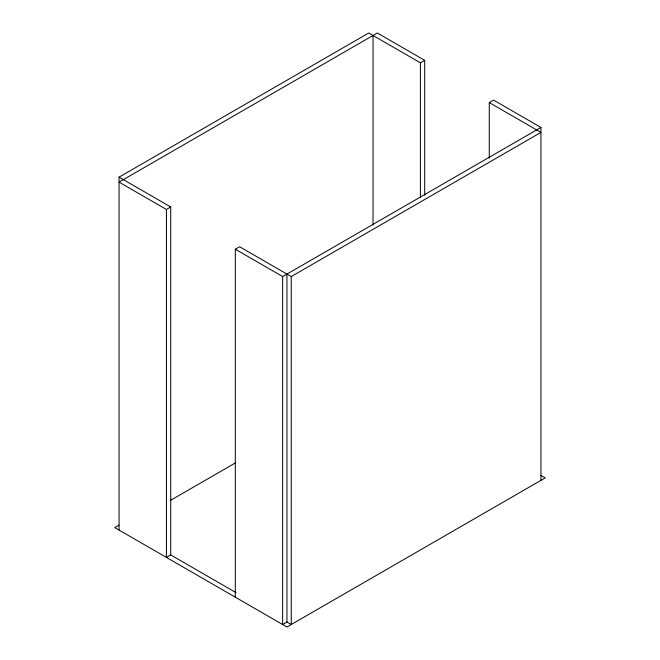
<?xml version="1.0" encoding="UTF-8"?>
<svg xmlns="http://www.w3.org/2000/svg" width="660" height="660" viewBox="0 0 660 660"><rect width="100%" height="100%" fill="white"/><g stroke="black" fill="none" stroke-linecap="round" stroke-linejoin="round"><path stroke-width="0.99" d="M119.064 530.071L119.064 177.152L368.742 33L420.403 62.824L424.702 60.34L424.702 195.195M424.702 60.34L377.355 33L119.064 182.119L166.419 209.459L170.725 206.976L170.725 554.928L236.065 592.655M235.298 597.176L235.298 249.224L239.596 246.741L291.258 276.565L540.936 132.412L489.274 102.589L489.274 158.177M489.274 102.589L493.581 100.105L540.936 127.446L540.936 480.364M235.298 249.224L282.645 276.565L540.936 127.446M119.064 525.104L114.766 527.587L286.951 627L545.234 477.881L540.936 475.398M170.635 500.305L235.727 462.718M170.725 554.928L166.419 557.411L166.419 209.459M291.258 276.565L291.258 624.517L286.951 622.025L282.645 624.517L282.645 276.565M119.064 177.152L170.725 206.976M420.403 62.824L420.403 197.678M373.048 35.483L373.048 224.903M286.951 274.082L286.951 622.025"/></g></svg>
